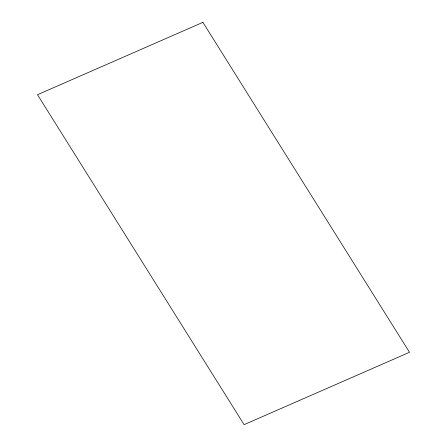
<?xml version="1.0" encoding="UTF-8"?>
<svg xmlns="http://www.w3.org/2000/svg" width="447" height="447" viewBox="0 0 447 447"><rect width="100%" height="100%" fill="white"/><g stroke="black" fill="none" stroke-linecap="round" stroke-linejoin="round"><path stroke-width="0.67" d="M202.899 22.35L37.498 94.714L244.101 424.65L409.502 352.286L202.899 22.35"/></g></svg>
